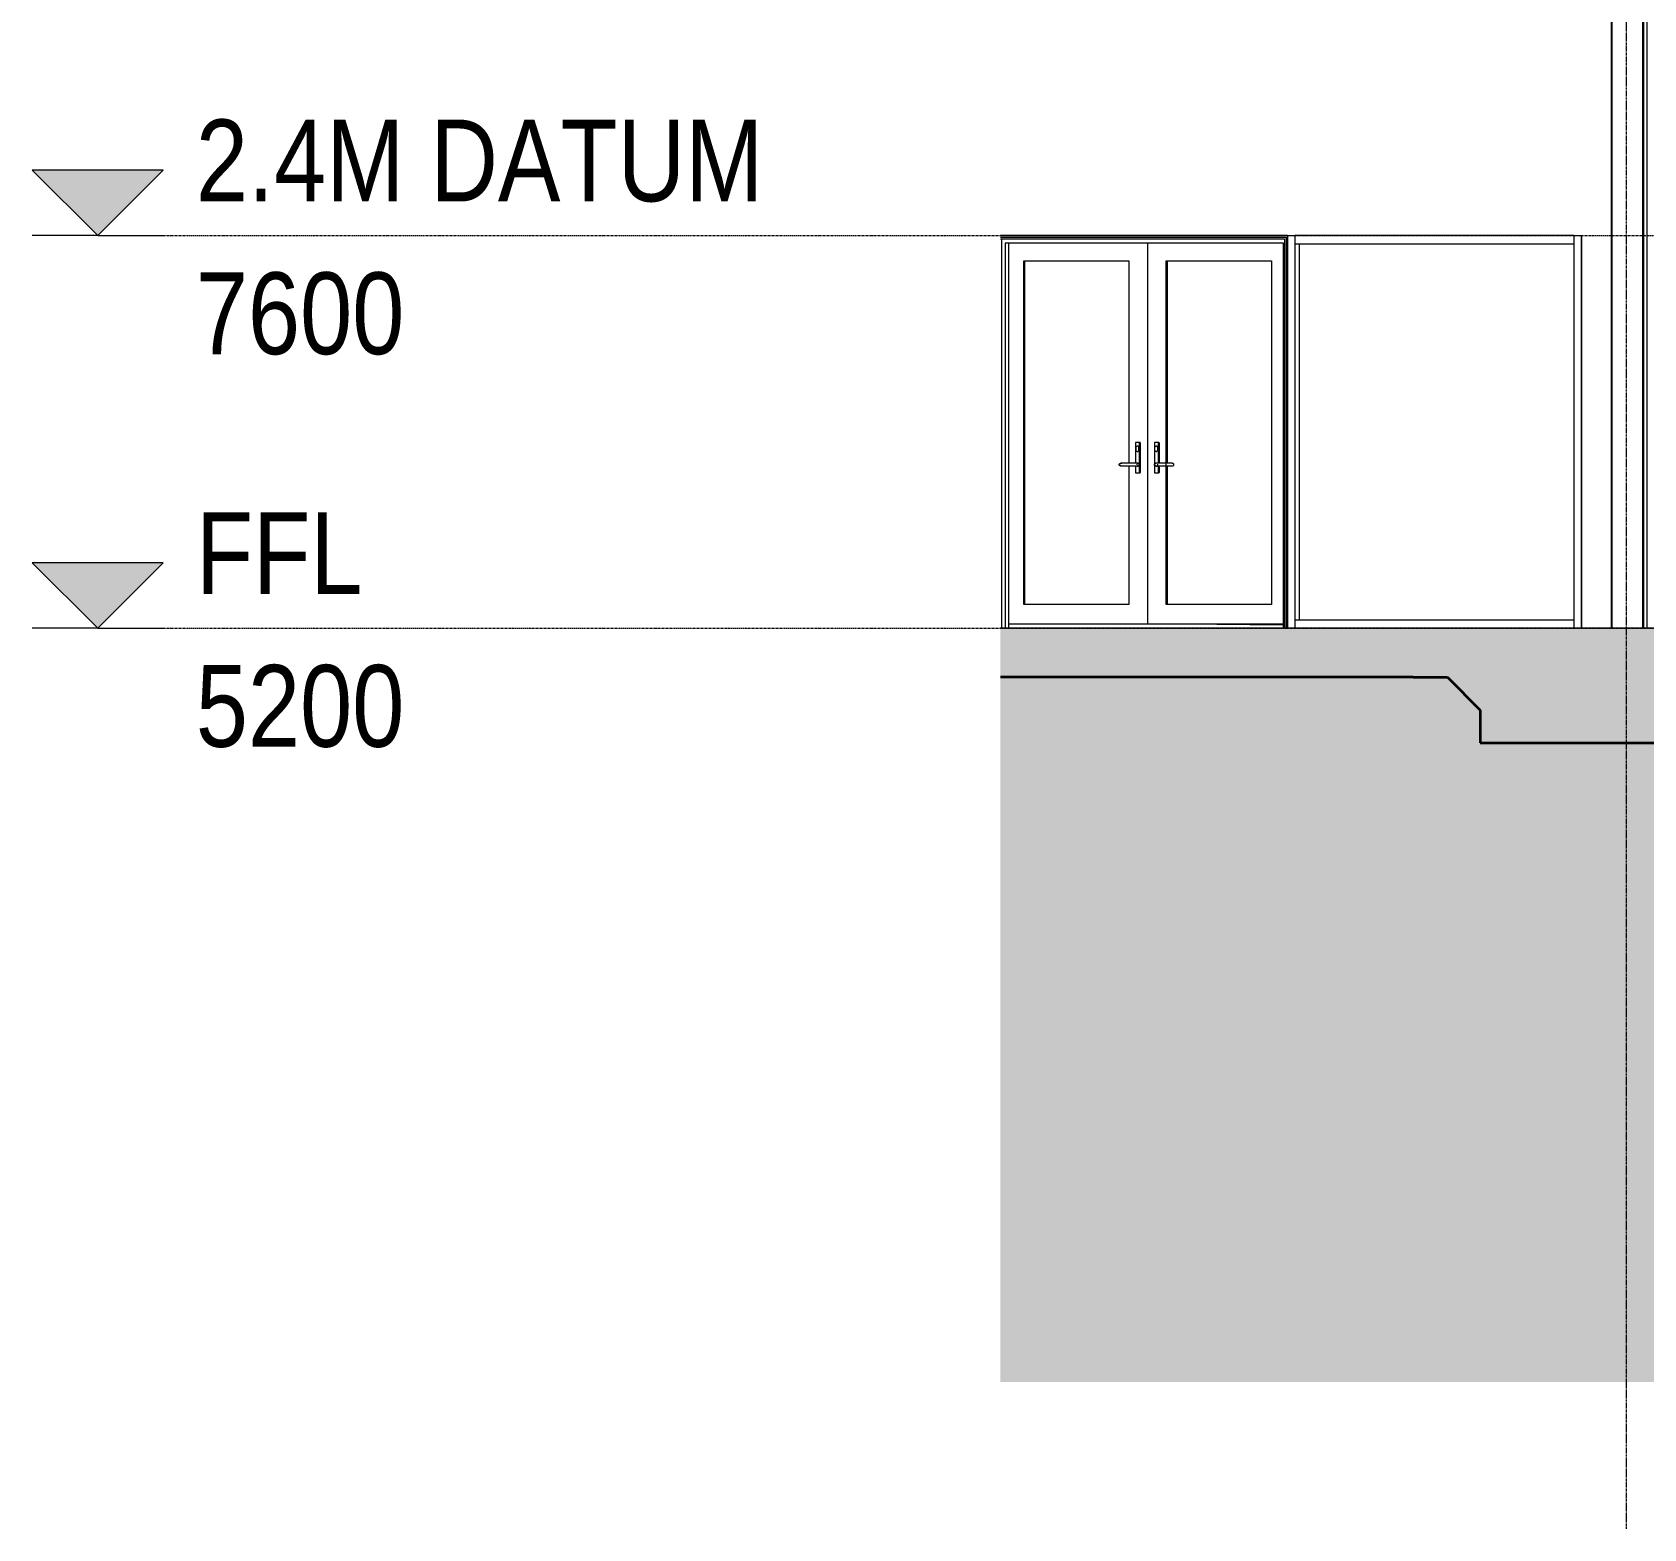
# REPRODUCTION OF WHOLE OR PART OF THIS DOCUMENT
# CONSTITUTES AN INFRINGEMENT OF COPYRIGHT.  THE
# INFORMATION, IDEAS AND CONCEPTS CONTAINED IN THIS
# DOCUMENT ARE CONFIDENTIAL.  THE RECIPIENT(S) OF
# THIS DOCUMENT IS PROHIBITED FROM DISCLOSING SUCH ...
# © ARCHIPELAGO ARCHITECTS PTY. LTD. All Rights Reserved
# Model space of a CAD drawing. Header units: millimetres. Extents: x 900982 to 1200730, y -305 to 27743.
# Drawn here: x 900982 to 910830, y -305 to 8843 of the extents above; entities that cross this region are included whole.
import ezdxf

# ---------------------------------------------------------------- set-up
doc = ezdxf.new("R2010")
doc.units = ezdxf.units.MM
for name, pattern in [('AEC_Center', [24, 12, -4, 4, -4]), ('Grid Line', [21, 12, -3, 3, -3]), ('Hidden', [6, 4, -2])]:
    doc.linetypes.add(name, pattern=pattern)
for name, color, linetype, lineweight in [('A-DETL', 90, 'Continuous', 18), ('A-DETL-GENF', 92, 'Continuous', 5), ('A-DOOR', 31, 'Continuous', 5), ('A-DOOR-FRAM', 31, 'Continuous', 5), ('A-DOOR-GLAZ', 31, 'Continuous', 5), ('A-FLOR', 192, 'Continuous', 5), ('A-FLOR-LEVL', 51, 'Continuous', 5), ('A-FLOR-PATT', 8, 'Continuous', 15), ('A-GLAZ-CURT', 52, 'Continuous', 5), ('A-GLAZ-CWMG', 51, 'Continuous', 5), ('A-WALL', 113, 'Continuous', 5), ('S-BEAM', 12, 'Continuous', 5), ('S-COLS', 52, 'Continuous', 5), ('S-GRID', 1, 'Continuous', 5)]:
    doc.layers.add(name, color=color, linetype=linetype, lineweight=lineweight)
doc.styles.add('Arial Narrow', font='ARIALN.TTF', dxfattribs={"height": 500})
pattern_1 = [(50, (1021442.9, 8812.7), (1457.472, -127.512), [152.4, -1676.4]), (355, (1021442.9, 8812.7), (-281.942, 1528.454), [121.92, -1341.12]), (100.451, (1021564.4, 8802.1), (1175.541, 1400.933), [129.52, -1424.721]), (46.184, (1021443, 9219.1), (2168.632, -336.342), [228.6, -2514.6]), (96.636, (1021623.6, 9191), (1899.22, 1979.42), [194.28, -2137.08]), (351.184, (1021443, 9219), (1899.24, 1979.402), [182.88, -2011.68]), (21, (1021646.1, 9117.5), (1212.915, -818.121), [152.4, -1676.4]), (326, (1021646.1, 9117.5), (494.417, 1473.504), [121.92, -1341.12]), (71.451, (1021747.2, 9049.3), (1707.337, 655.37), [129.52, -1424.721]), (37.5, (1021442.9, 8812.7), (24.7094, 676.4402), [67.056, -1257.808, 67.056, -2640.584]), (37.5, (1021442.9, 8812.7), (24.7094, 676.4402), [-1391.92, -1294.384, 67.056, -1279.144]), (7.5, (1021442.9, 8812.7), (534.5577, 801.4443), [67.056, -709.168, 67.056, -1227.328, -513.08]), (7.5, (1021442.9, 8812.7), (534.5577, 801.4443), [-2070.608, 67.056, -446.024]), (327.5, (1020989.8, 8812.7), (1084.7275, -45.8312), [67.056, -440.944, 67.056, -3621.024]), (327.5, (1020989.8, 8812.7), (1084.7275, -45.8312), [-575.056, -1517.904, 67.056, -2036.064]), (317.5, (1020786.6, 8812.7), (1185.035, 203.4135), [67.056, -593.344, 67.056, -985.52, -1493.52]), (317.5, (1020786.6, 8812.7), (1185.035, 203.4135), [-1712.976, 67.056, -1426.464])]

# ---------------------------------------------------------------- blocks, each defined once
blk = doc.blocks.new('SHS-Square Hollow Section-Column - 200x200xSHS-1605338-SECTION - GRIDS 2A')
at = {"layer": 'S-COLS'}
for p, q in [((910630.2, 16116.2), (910630.2, 5200)), ((910830.3, 5200), (910830.3, 16116.2))]:
    blk.add_line(p, q, dxfattribs=at)
at = {"layer": 'S-COLS', "linetype": 'Hidden'}
for p, q in [((910635.2, 16116.2), (910635.2, 5200)), ((910825.2, 5200), (910825.2, 16116.2))]:
    blk.add_line(p, q, dxfattribs=at)
blk = doc.blocks.new('X_Door-Panel-Hinge-Standard - Standard-V31-SECTION - GRIDS 2A')
at = {"layer": 'A-DOOR'}
for p, q in [((907796.6, 7555), (907796.6, 5225)), ((907040.4, 7445), (907683.2, 7445)), ((907040.4, 5345), (907040.4, 7445)), ((907683.2, 7445), (907683.2, 6207.5)), ((907683.2, 6192.3), (907683.2, 5345)), ((907683.2, 5345), (907040.4, 5345)), ((907796.6, 5225), (906948.7, 5225))]:
    blk.add_line(p, q, dxfattribs=at)
at = {"layer": 'A-DOOR-GLAZ'}
blk.add_line((907045.3, 7445), (907045.3, 5345), dxfattribs=at)
blk = doc.blocks.new('X_Door-Panel-Hinge-Standard - Standard-V32-SECTION - GRIDS 2A')
at = {"layer": 'A-DOOR'}
for p, q in [((907798.5, 5225), (907798.5, 7555)), ((907912, 6207.7), (907912, 7445)), ((907912, 7445), (908554.8, 7445)), ((908554.8, 7445), (908554.8, 5345)), ((907912, 6193.6), (907912, 6206.4)), ((907912, 5345), (907912, 6192.3)), ((908554.8, 5345), (907912, 5345)), ((908625.9, 5225), (907798.5, 5225))]:
    blk.add_line(p, q, dxfattribs=at)
at = {"layer": 'A-DOOR-GLAZ'}
for p, q in [((907916.9, 7445), (907916.9, 6207.1)), ((907916.9, 6192.9), (907916.9, 5345))]:
    blk.add_line(p, q, dxfattribs=at)
blk = doc.blocks.new('X_Door-Frame-Wood - Standard-2885437-SECTION - GRIDS 2A')
at = {"layer": 'A-DOOR-FRAM'}
for p, q in [((908653.2, 7600), (906898.3, 7600)), ((906898.3, 7580), (908634.9, 7580)), ((906904.5, 7580), (906904.5, 5200)), ((906928.1, 7555), (906928.1, 5200)), ((906928.1, 7555), (908625.9, 7555)), ((906947, 7555), (906947, 5200)), ((908625.9, 7555), (908625.9, 5200)), ((908634.9, 7580), (908634.9, 5200))]:
    blk.add_line(p, q, dxfattribs=at)
blk = doc.blocks.new('X_Door-Handle-Lockwood 4800 Series Lever - Standard-V24-SECTION - GRIDS 2A')
at = {"layer": 'A-DOOR'}
for p, q in [((925728.7, 6334), (925728.7, 6206.4)), ((925752.4, 6335), (925729.7, 6335)), ((925730.4, 6303), (925730.4, 6291)), ((925744.8, 6313), (925739.9, 6313)), ((925749.3, 6291), (925749.3, 6303)), ((925750.5, 6303), (925750.5, 6291)), ((925756.1, 6335), (925752.4, 6335)), ((925752.4, 6335), (925756.1, 6335)), ((925753.3, 6151), (925753.3, 6334)), ((925757.1, 6334), (925757.1, 6151)), ((925641.4, 6208), (925638.8, 6208)), ((925703.8, 6208), (925655.6, 6208)), ((925744.8, 6208), (925738.1, 6208)), ((925739.9, 6281), (925744.8, 6281)), ((925638.8, 6192), (925641.4, 6192)), ((925655.6, 6192), (925703.8, 6192)), ((925728.7, 6193.6), (925728.7, 6151)), ((925729.7, 6150), (925752.4, 6150)), ((925738.1, 6192), (925744.8, 6192)), ((925752.4, 6150), (925756.1, 6150)), ((925756.1, 6150), (925752.4, 6150))]:
    blk.add_line(p, q, dxfattribs=at)
at = {"layer": 'A-DOOR', "flags": 128}
for points in [[(925629.4, 6200), (925629.4, 6200.3), (925629.4, 6200.6), (925629.4, 6201), (925629.5, 6201.3), (925629.5, 6201.6), (925629.6, 6201.9), (925629.7, 6202.2), (925629.8, 6202.5), (925629.9, 6202.8), (925630, 6203.1), (925630.1, 6203.4), (925630.3, 6203.7), (925630.4, 6204), (925630.6, 6204.2), (925630.8, 6204.5), (925630.9, 6204.8), (925631.1, 6205), (925631.4, 6205.3), (925631.6, 6205.5), (925631.8, 6205.7), (925632, 6206), (925632.3, 6206.2), (925632.5, 6206.4), (925632.8, 6206.6), (925633, 6206.7), (925633.3, 6206.9), (925633.6, 6207.1), (925633.9, 6207.2), (925634.2, 6207.3), (925634.5, 6207.5), (925634.8, 6207.6), (925635.1, 6207.7), (925635.4, 6207.7), (925635.7, 6207.8), (925636, 6207.9), (925636.3, 6207.9), (925636.6, 6208), (925637, 6208), (925637.3, 6208), (925637.4, 6208)], [(925637.4, 6208), (925637.4, 6208), (925637.5, 6208), (925637.6, 6208), (925637.7, 6208), (925637.9, 6208), (925638.1, 6208), (925638.4, 6208), (925638.7, 6208), (925638.8, 6208)], [(925655.6, 6208), (925654.5, 6208), (925653.5, 6208), (925652.6, 6208), (925651.6, 6208), (925650.7, 6208), (925649.7, 6208), (925648.8, 6208), (925648, 6208), (925647.1, 6208), (925646.3, 6208), (925645.5, 6208), (925644.8, 6208), (925644, 6208), (925643.3, 6208), (925642.7, 6208), (925642.1, 6208), (925641.5, 6208), (925640.9, 6208), (925640.4, 6208), (925639.9, 6208), (925639.5, 6208), (925639.1, 6208), (925638.7, 6208), (925638.4, 6208), (925638.1, 6208), (925637.9, 6208), (925637.7, 6208), (925637.6, 6208), (925637.4, 6208), (925637.4, 6208), (925637.4, 6208)], [(925738.1, 6208), (925737.7, 6208), (925737.3, 6208), (925736.9, 6208), (925736.4, 6208), (925735.8, 6208), (925735.3, 6208), (925734.7, 6208), (925734, 6208), (925733.4, 6208), (925732.7, 6208), (925731.9, 6208), (925731.2, 6208), (925730.4, 6208), (925729.5, 6208), (925728.7, 6208), (925727.8, 6208), (925726.9, 6208), (925726, 6208), (925725, 6208), (925724, 6208), (925723.1, 6208), (925722.1, 6208), (925721, 6208), (925720, 6208), (925719, 6208), (925717.9, 6208), (925716.8, 6208), (925715.8, 6208), (925714.7, 6208), (925713.6, 6208), (925712.5, 6208), (925711.5, 6208), (925710.4, 6208), (925709.3, 6208), (925708.2, 6208), (925707.2, 6208), (925706.1, 6208), (925705.1, 6208), (925704, 6208), (925703.8, 6208)], [(925637.4, 6192), (925637, 6192), (925636.7, 6192), (925636.4, 6192.1), (925636.1, 6192.1), (925635.8, 6192.2), (925635.5, 6192.2), (925635.2, 6192.3), (925634.8, 6192.4), (925634.5, 6192.5), (925634.2, 6192.6), (925634, 6192.8), (925633.7, 6192.9), (925633.4, 6193.1), (925633.1, 6193.2), (925632.8, 6193.4), (925632.6, 6193.6), (925632.3, 6193.8), (925632.1, 6194), (925631.9, 6194.2), (925631.6, 6194.4), (925631.4, 6194.7), (925631.2, 6194.9), (925631, 6195.2), (925630.8, 6195.4), (925630.6, 6195.7), (925630.5, 6196), (925630.3, 6196.2), (925630.2, 6196.5), (925630, 6196.8), (925629.9, 6197.1), (925629.8, 6197.4), (925629.7, 6197.7), (925629.6, 6198), (925629.5, 6198.3), (925629.5, 6198.6), (925629.4, 6199), (925629.4, 6199.3), (925629.4, 6199.6), (925629.4, 6199.9), (925629.4, 6200)], [(925637.4, 6192), (925637.4, 6192), (925637.5, 6192), (925637.6, 6192), (925637.7, 6192), (925637.9, 6192), (925638.1, 6192), (925638.4, 6192), (925638.7, 6192), (925639.1, 6192), (925639.5, 6192), (925639.9, 6192), (925640.4, 6192), (925640.9, 6192), (925641.5, 6192), (925642.1, 6192), (925642.7, 6192), (925643.4, 6192), (925644.1, 6192), (925644.8, 6192), (925645.6, 6192), (925646.3, 6192), (925647.2, 6192), (925648, 6192), (925648.9, 6192), (925649.8, 6192), (925650.7, 6192), (925651.6, 6192), (925652.6, 6192), (925653.6, 6192), (925654.6, 6192), (925655.6, 6192)], [(925638.8, 6192), (925638.5, 6192), (925638.2, 6192), (925638, 6192), (925637.8, 6192), (925637.6, 6192), (925637.5, 6192), (925637.4, 6192), (925637.4, 6192)], [(925703.8, 6192), (925704.8, 6192), (925705.8, 6192), (925706.9, 6192), (925708, 6192), (925709, 6192), (925710.1, 6192), (925711.2, 6192), (925712.2, 6192), (925713.3, 6192), (925714.4, 6192), (925715.5, 6192), (925716.6, 6192), (925717.6, 6192), (925718.7, 6192), (925719.7, 6192), (925720.8, 6192), (925721.8, 6192), (925722.8, 6192), (925723.8, 6192), (925724.8, 6192), (925725.7, 6192), (925726.6, 6192), (925727.5, 6192), (925728.4, 6192), (925729.3, 6192), (925730.1, 6192), (925730.9, 6192), (925731.7, 6192), (925732.5, 6192), (925733.2, 6192), (925733.9, 6192), (925734.5, 6192), (925735.1, 6192), (925735.7, 6192), (925736.2, 6192), (925736.7, 6192), (925737.2, 6192), (925737.6, 6192), (925738, 6192), (925738.1, 6192)]]:
    blk.add_lwpolyline(points, dxfattribs=at)
at = {"layer": 'A-DOOR'}
for centre, major_axis, start_param, end_param in [((925729.7, 6334), (0, 1), 0, 1.570796), ((925739.9, 6303), (0, 10), 4.712389, 7.853982), ((925741, 6303), (0, 10), 4.712389, 6.544985), ((925744.8, 6303), (0, 10), 0.261799, 0.523599), ((925744.8, 6303), (0, 10), 0.261799, 0.523599), ((925752.4, 6334), (0, 1), 4.712389, 6.283185), ((925756.1, 6334), (0, 1), 4.712389, 6.283185), ((925641.4, 6200), (0, 8), 5.759587, 7.330383), ((925739.9, 6291), (0, 10), 1.570796, 4.712389), ((925741, 6200), (0, 10), 4.712389, 7.068583), ((925744.8, 6200), (0, 10), 0.261799, 1.047198), ((925741, 6291), (0, 10), 3.141593, 3.403392), ((925744.8, 6200), (0, 8), 0, 0.523599), ((925741, 6291), (0, 10), 3.665191, 4.712389), ((925641.4, 6200), (0, 8), 2.094395, 3.665191), ((925729.7, 6151), (0, 1), 1.570796, 3.141593), ((925741, 6200), (0, 10), 2.356194, 4.712389), ((925744.8, 6200), (0, 10), 2.094395, 2.879793), ((925744.8, 6200), (0, 8), 1.308997, 1.570796), ((925744.8, 6200), (0, 8), 1.570796, 1.832596), ((925744.8, 6200), (0, 8), 2.617994, 3.141593), ((925752.4, 6151), (0, 1), 3.141593, 4.712389), ((925756.1, 6151), (0, 1), 3.141593, 4.712389)]:
    blk.add_ellipse(centre, major_axis=major_axis, ratio=0.945336, start_param=start_param, end_param=end_param, dxfattribs=at)
blk = doc.blocks.new('X_Door-Handle-Lockwood 4800 Series Lever - Standard-V25-SECTION - GRIDS 2A')
at = {"layer": 'A-DOOR'}
for p, q in [((925844.1, 6334), (925844.1, 6151)), ((925867.7, 6335), (925845, 6335)), ((925845.8, 6303), (925845.8, 6291)), ((925860.1, 6313), (925855.2, 6313)), ((925864.7, 6291), (925864.7, 6303)), ((925865.8, 6303), (925865.8, 6291)), ((925871.5, 6335), (925867.7, 6335)), ((925867.7, 6335), (925871.5, 6335)), ((925868.7, 6206.5), (925868.7, 6334)), ((925872.4, 6334), (925872.4, 6207.7)), ((925860.1, 6208), (925853.4, 6208)), ((925855.2, 6281), (925860.1, 6281)), ((925918.4, 6208), (925870.2, 6208)), ((925955.3, 6208), (925952.7, 6208)), ((925845, 6150), (925867.7, 6150)), ((925853.4, 6192), (925860.1, 6192)), ((925867.7, 6150), (925871.5, 6150)), ((925871.5, 6150), (925867.7, 6150)), ((925868.7, 6151), (925868.7, 6193.5)), ((925870.2, 6192), (925918.4, 6192)), ((925872.4, 6192.3), (925872.4, 6151)), ((925952.7, 6192), (925955.3, 6192))]:
    blk.add_line(p, q, dxfattribs=at)
at = {"layer": 'A-DOOR', "flags": 128}
for points in [[(925844, 6200), (925844, 6200.3), (925844, 6200.6), (925844, 6201), (925844.1, 6201.3), (925844.1, 6201.6), (925844.2, 6201.9), (925844.3, 6202.2), (925844.4, 6202.5), (925844.5, 6202.8), (925844.6, 6203.1), (925844.7, 6203.4), (925844.9, 6203.7), (925845, 6204), (925845.2, 6204.2), (925845.4, 6204.5), (925845.5, 6204.8), (925845.7, 6205), (925845.9, 6205.3), (925846.2, 6205.5), (925846.4, 6205.7), (925846.6, 6206), (925846.9, 6206.2), (925847.1, 6206.4), (925847.4, 6206.6), (925847.6, 6206.7), (925847.9, 6206.9), (925848.2, 6207.1), (925848.5, 6207.2), (925848.8, 6207.3), (925849.1, 6207.5), (925849.4, 6207.6), (925849.7, 6207.7), (925850, 6207.7), (925850.3, 6207.8), (925850.6, 6207.9), (925850.9, 6207.9), (925851.2, 6208), (925851.5, 6208), (925851.9, 6208), (925852, 6208)], [(925852, 6208), (925852, 6208), (925852, 6208), (925852.2, 6208), (925852.3, 6208), (925852.5, 6208), (925852.7, 6208), (925853, 6208), (925853.3, 6208), (925853.4, 6208)], [(925870.2, 6208), (925869.1, 6208), (925868.1, 6208), (925867.2, 6208), (925866.2, 6208), (925865.3, 6208), (925864.3, 6208), (925863.4, 6208), (925862.6, 6208), (925861.7, 6208), (925860.9, 6208), (925860.1, 6208), (925859.4, 6208), (925858.6, 6208), (925857.9, 6208), (925857.3, 6208), (925856.7, 6208), (925856.1, 6208), (925855.5, 6208), (925855, 6208), (925854.5, 6208), (925854.1, 6208), (925853.7, 6208), (925853.3, 6208), (925853, 6208), (925852.7, 6208), (925852.5, 6208), (925852.3, 6208), (925852.1, 6208), (925852, 6208), (925852, 6208), (925852, 6208)], [(925952.7, 6208), (925952.3, 6208), (925951.9, 6208), (925951.5, 6208), (925951, 6208), (925950.4, 6208), (925949.9, 6208), (925949.3, 6208), (925948.6, 6208), (925948, 6208), (925947.2, 6208), (925946.5, 6208), (925945.7, 6208), (925944.9, 6208), (925944.1, 6208), (925943.3, 6208), (925942.4, 6208), (925941.5, 6208), (925940.6, 6208), (925939.6, 6208), (925938.6, 6208), (925937.6, 6208), (925936.6, 6208), (925935.6, 6208), (925934.6, 6208), (925933.5, 6208), (925932.5, 6208), (925931.4, 6208), (925930.4, 6208), (925929.3, 6208), (925928.2, 6208), (925927.1, 6208), (925926.1, 6208), (925925, 6208), (925923.9, 6208), (925922.8, 6208), (925921.8, 6208), (925920.7, 6208), (925919.7, 6208), (925918.6, 6208), (925918.4, 6208)], [(925852, 6192), (925851.6, 6192), (925851.3, 6192), (925851, 6192.1), (925850.7, 6192.1), (925850.4, 6192.2), (925850.1, 6192.2), (925849.7, 6192.3), (925849.4, 6192.4), (925849.1, 6192.5), (925848.8, 6192.6), (925848.5, 6192.8), (925848.3, 6192.9), (925848, 6193.1), (925847.7, 6193.2), (925847.4, 6193.4), (925847.2, 6193.6), (925846.9, 6193.8), (925846.7, 6194), (925846.4, 6194.2), (925846.2, 6194.4), (925846, 6194.7), (925845.8, 6194.9), (925845.6, 6195.2), (925845.4, 6195.4), (925845.2, 6195.7), (925845.1, 6196), (925844.9, 6196.2), (925844.8, 6196.5), (925844.6, 6196.8), (925844.5, 6197.1), (925844.4, 6197.4), (925844.3, 6197.7), (925844.2, 6198), (925844.1, 6198.3), (925844.1, 6198.6), (925844, 6199), (925844, 6199.3), (925844, 6199.6), (925844, 6199.9), (925844, 6200)], [(925852, 6192), (925852, 6192), (925852, 6192), (925852.2, 6192), (925852.3, 6192), (925852.5, 6192), (925852.7, 6192), (925853, 6192), (925853.3, 6192), (925853.7, 6192), (925854.1, 6192), (925854.5, 6192), (925855, 6192), (925855.5, 6192), (925856.1, 6192), (925856.7, 6192), (925857.3, 6192), (925858, 6192), (925858.7, 6192), (925859.4, 6192), (925860.1, 6192), (925860.9, 6192), (925861.8, 6192), (925862.6, 6192), (925863.5, 6192), (925864.4, 6192), (925865.3, 6192), (925866.2, 6192), (925867.2, 6192), (925868.2, 6192), (925869.2, 6192), (925870.2, 6192)], [(925853.4, 6192), (925853.1, 6192), (925852.8, 6192), (925852.6, 6192), (925852.4, 6192), (925852.2, 6192), (925852.1, 6192), (925852, 6192), (925852, 6192)], [(925918.4, 6192), (925919.4, 6192), (925920.4, 6192), (925921.5, 6192), (925922.5, 6192), (925923.6, 6192), (925924.7, 6192), (925925.8, 6192), (925926.8, 6192), (925927.9, 6192), (925929, 6192), (925930.1, 6192), (925931.1, 6192), (925932.2, 6192), (925933.3, 6192), (925934.3, 6192), (925935.3, 6192), (925936.4, 6192), (925937.4, 6192), (925938.4, 6192), (925939.3, 6192), (925940.3, 6192), (925941.2, 6192), (925942.1, 6192), (925943, 6192), (925943.9, 6192), (925944.7, 6192), (925945.5, 6192), (925946.3, 6192), (925947.1, 6192), (925947.8, 6192), (925948.4, 6192), (925949.1, 6192), (925949.7, 6192), (925950.3, 6192), (925950.8, 6192), (925951.3, 6192), (925951.8, 6192), (925952.2, 6192), (925952.6, 6192), (925952.7, 6192)]]:
    blk.add_lwpolyline(points, dxfattribs=at)
at = {"layer": 'A-DOOR'}
for centre, major_axis, start_param, end_param in [((925845, 6334), (0, 1), 0, 1.570796), ((925855.2, 6303), (0, 10), 4.712389, 7.853982), ((925856.4, 6303), (0, 10), 4.712389, 7.068583), ((925867.7, 6334), (0, 1), 4.712389, 6.283185), ((925871.5, 6334), (0, 1), 4.712389, 6.283185), ((925855.2, 6291), (0, 10), 1.570796, 4.712389), ((925856.4, 6200), (0, 10), 5.759587, 7.068583), ((925860.1, 6200), (0, 10), 0.261799, 0.785398), ((925856.4, 6291), (0, 10), 3.141593, 3.403392), ((925856.4, 6291), (0, 10), 3.665191, 4.712389), ((925955.3, 6200), (0, 8), 4.712389, 6.544985), ((925845, 6151), (0, 1), 1.570796, 3.141593), ((925856.4, 6200), (0, 10), 2.356194, 3.665191), ((925860.1, 6200), (0, 10), 2.356194, 2.879793), ((925856.4, 6200), (0, 10), 4.712389, 4.974188), ((925856.4, 6200), (0, 10), 4.45059, 4.712389), ((925867.7, 6151), (0, 1), 3.141593, 4.712389), ((925871.5, 6151), (0, 1), 3.141593, 4.712389), ((925955.3, 6200), (0, 8), 2.879793, 4.712389)]:
    blk.add_ellipse(centre, major_axis=major_axis, ratio=0.945336, start_param=start_param, end_param=end_param, dxfattribs=at)
blk = doc.blocks.new('System Panel - Glazed-1459856-SECTION - GRIDS 2A')
at = {"layer": 'A-GLAZ-CURT'}
blk.add_line((908724.7, 7550), (908724.7, 5250), dxfattribs=at)
blk = doc.blocks.new('Rectangular Mullion - 50x100mm-1459854-SECTION - GRIDS 2A')
at = {"layer": 'A-GLAZ-CWMG'}
for p, q in [((908700.4, 7550), (908700.4, 7600)), ((910402, 7600), (908700.4, 7600)), ((910402, 7600), (910402, 7550)), ((908700.4, 7550), (910402, 7550))]:
    blk.add_line(p, q, dxfattribs=at)
blk = doc.blocks.new('Rectangular Mullion - 50x100mm-1459855-SECTION - GRIDS 2A')
at = {"layer": 'A-GLAZ-CWMG'}
for p, q in [((908700.4, 5200), (908700.4, 5250)), ((910402, 5250), (908700.4, 5250)), ((910402, 5250), (910402, 5200))]:
    blk.add_line(p, q, dxfattribs=at)
blk = doc.blocks.new('Rectangular Mullion - 50x100mm-V33-SECTION - GRIDS 2A')
at = {"layer": 'A-GLAZ-CWMG'}
for p, q in [((910402, 7600), (910449.3, 7600)), ((910402, 7600), (910402, 5200)), ((910449.3, 5200), (910449.3, 7600))]:
    blk.add_line(p, q, dxfattribs=at)
blk = doc.blocks.new('Rectangular Mullion - 50x100mm-V34-SECTION - GRIDS 2A')
at = {"layer": 'A-GLAZ-CWMG'}
for p, q in [((908653.2, 7600), (908700.4, 7600)), ((908653.2, 7600), (908653.2, 5200)), ((908700.4, 5200), (908700.4, 7600))]:
    blk.add_line(p, q, dxfattribs=at)
blk = doc.blocks.new('Structural Framing 56 - Structural Framing 1-1480425-SECTION - GRIDS 2A')
at = {"layer": 'S-BEAM'}
for p, q in [((910613.7, 16270.2), (910612.9, 16131)), ((910643.4, 16270.5), (910641.6, 15987.9)), ((910808.4, 16271.7), (910806.6, 15987.9)), ((910808.4, 16271.7), (910806.6, 15977.7)), ((910840.9, 16131), (910842, 16318.3)), ((910842.1, 16318.3), (910840.9, 16116.2)), ((910846.1, 16318.3), (910847.4, 16116.2)), ((910847.4, 16131), (910846.2, 16318.3)), ((910642.5, 16131), (910612.9, 16131)), ((910612.9, 16131), (910612.9, 16116.2)), ((910612.9, 16116.2), (910642.4, 16116.2)), ((910807.4, 16116.2), (910840.9, 16116.2)), ((910840.9, 16131), (910807.5, 16131)), ((910840.9, 16116.2), (910840.9, 16131)), ((910847.4, 16116.2), (910840.9, 16116.2)), ((910847.4, 16131), (910847.4, 16116.2)), ((910848.4, 10839), (910848.4, 5200)), ((910848.7, 10812), (910848.7, 5200))]:
    blk.add_line(p, q, dxfattribs=at)
at = {"layer": 'S-BEAM', "lineweight": 13}
for p, q in [((910806.6, 16282.8), (910641.6, 16282.8)), ((910641.6, 16282.8), (910641.6, 16272.6)), ((910641.6, 16272.6), (910709.6, 16272.6)), ((910721, 16261.2), (910721, 15999.4)), ((910727.1, 15999.4), (910727.1, 16261.2)), ((910738.5, 16272.6), (910806.6, 16272.6)), ((910806.6, 16272.6), (910806.6, 16282.8)), ((910709.6, 15987.9), (910641.6, 15987.9)), ((910641.6, 15987.9), (910641.6, 15977.7)), ((910641.6, 15977.7), (910806.6, 15977.7)), ((910806.6, 15987.9), (910738.5, 15987.9)), ((910806.6, 15977.7), (910806.6, 15987.9))]:
    blk.add_line(p, q, dxfattribs=at)
at = {"layer": 'S-BEAM', "lineweight": 13, "flags": 128}
for points in [[(910709.6, 16272.6), (910712.2, 16272.3), (910714.6, 16271.5), (910716.7, 16270.1), (910718.6, 16268.3), (910719.9, 16266.1), (910720.8, 16263.7), (910721, 16261.2)], [(910727.1, 16261.2), (910727.4, 16263.7), (910728.3, 16266.1), (910729.6, 16268.3), (910731.4, 16270.1), (910733.6, 16271.5), (910736, 16272.3), (910738.5, 16272.6)], [(910720.8, 15996.8), (910719.9, 15994.4), (910718.6, 15992.2), (910716.7, 15990.4), (910714.6, 15989), (910712.2, 15988.2), (910709.6, 15987.9)], [(910738.5, 15987.9), (910736, 15988.2), (910733.6, 15989), (910731.4, 15990.4), (910729.6, 15992.2), (910728.3, 15994.4), (910727.4, 15996.8), (910727.1, 15999.4)]]:
    blk.add_lwpolyline(points, dxfattribs=at)
blk = doc.blocks.new('Level - A1-101025-SECTION - GRIDS 2A')
at = {"layer": 'A-FLOR-LEVL'}
blk.add_hatch(color=256, dxfattribs=at).paths.add_polyline_path([(901381.6, 5200), (901781.6, 5600), (900981.6, 5600)])
for p, q in [((900981.6, 5600), (901381.6, 5200)), ((901781.6, 5600), (900981.6, 5600)), ((901781.6, 5600), (901381.6, 5200)), ((901381.6, 5200), (900981.6, 5200)), ((901381.6, 5200), (901781.6, 5200))]:
    blk.add_line(p, q, dxfattribs=at)

msp = doc.modelspace()

# ---------------------------------------------------------------- hatches: boundary and pattern name
at = {"layer": 'A-DETL-GENF'}
h = msp.add_hatch(dxfattribs=at)
h.set_pattern_fill('FP_1', style=0, pattern_type=2)
h.set_pattern_definition(pattern_1)
h.paths.add_polyline_path([(1020735.8, 4500), (1021630, 4500), (1021630.9, 4700.9), (1021830, 4900), (1022040, 4900), (1022040, 5200), (1019420, 5200), (1019420, 4900), (1019630, 4900), (1019830, 4700), (1019830, 4500), (1020225.3, 4500)])
h.paths.add_polyline_path([(1013078.6, 4500), (1013230, 4500), (1013230.9, 4700.9), (1013430, 4900), (1013640, 4900), (1013640, 5200), (1011020, 5200), (1011020, 4900), (1011230, 4900), (1011430, 4700), (1011430, 4500), (1012057.6, 4500)])
h.paths.add_polyline_path([(1002830, 4500), (1002830.9, 4700.9), (1003030, 4900), (1003240, 4900), (1003240, 5200), (1000620, 5200), (1000620, 4900), (1000830, 4900), (1001030, 4700), (1001030, 4500)])
h.paths.add_polyline_path([(990630, 4500), (992430, 4500), (992430.9, 4700.9), (992630, 4900), (992840, 4900), (992840, 5200), (990220, 5200), (990220, 4900), (990430, 4900), (990630, 4700)])
h.paths.add_polyline_path([(981428.7, 4500), (982030, 4500), (982030.9, 4700.9), (982230, 4900), (982440, 4900), (982440, 5200), (979820, 5200), (979820, 4900), (980030, 4900), (980230, 4700), (980230, 4500), (980407.7, 4500)])
h.paths.add_polyline_path([(971630, 4500), (971630.9, 4700.9), (971830, 4900), (972040, 4900), (972040, 5200), (969420, 5200), (969420, 4900), (969630, 4900), (969830, 4700), (969830, 4500), (970198.1, 4500)])
h.paths.add_polyline_path([(961630, 4500), (961630.9, 4700.9), (961830, 4900), (962040, 4900), (962040, 5200), (959420, 5200), (959420, 4900), (959630, 4900), (959830, 4700), (959830, 4500), (959988.4, 4500)])
h.paths.add_polyline_path([(951630, 4500), (951630.9, 4700.9), (951830, 4900), (952040, 4900), (952040, 5200), (949420, 5200), (949420, 4900), (949630, 4900), (949830, 4700), (949830, 4500)])
h.paths.add_polyline_path([(941611.1, 4500), (941630, 4500), (941630.8, 4700.9), (941830, 4900), (942040, 4900), (942040, 5200), (939420, 5200), (939420, 4900), (939630, 4900), (939830, 4700), (939830, 4500)])
h.paths.add_polyline_path([(931630, 4500), (931630.8, 4700.9), (931830, 4900), (932040, 4900), (932040, 5200), (929420, 5200), (929420, 4900), (929630, 4900), (929830, 4700), (929830, 4500), (931401.4, 4500)])
h.paths.add_polyline_path([(919830, 4500), (921630, 4500), (921630, 4700), (921830, 4900), (922040, 4900), (922040, 5200), (919420, 5200), (919420, 4900), (919630, 4900), (919830, 4700)])
h.paths.add_polyline_path([(911630, 4500), (911630, 4700), (911830, 4900), (912040, 4900), (912040, 5200), (909420, 5200), (909420, 4900), (909630, 4900), (909830, 4700), (909830, 4500), (910982.2, 4500)])
h = msp.add_hatch(dxfattribs=at)
h.set_pattern_fill('FP_57', color=9, style=0, pattern_type=2)
h.set_pattern_definition([(135, (1021442.9, 8901.1), (-707.1068, 6e-14), [500, -500]), (135, (1021575.5, 9033.67), (-707.1068, 6e-14), [500, -500]), (135, (1021708.1, 9166.25), (-707.1068, 6e-14), [500, -500]), (45, (1021442.9, 8812.7), (0, 707.1068), [500, -500]), (45, (1021575.5, 8680.1), (0, 707.1068), [500, -500]), (45, (1021708.1, 8547.53), (0, 707.1068), [500, -500])])
h.paths.add_polyline_path([(906898.3, 592.3), (1037581.7, 592.3), (1037581.7, 4950), (1031973.5, 4950), (1031973.5, 4700), (1025986.5, 4700.9), (1025986.5, 4900), (1021830, 4900), (1021630, 4700), (1021630, 4500), (1019830, 4500), (1019829.1, 4700.9), (1019630, 4900), (1013430, 4900), (1013230, 4700), (1013230, 4500), (1011430, 4500), (1011429.1, 4700.9), (1011230, 4900), (1003030, 4900), (1002830, 4700), (1002830, 4500), (1001030, 4500), (1001029.1, 4700.9), (1000827, 4900), (992630, 4900), (992430, 4700), (992430, 4500), (990630, 4500), (990629.1, 4700.9), (990430, 4900), (982230, 4900), (982030, 4700), (982030, 4500), (980230, 4500), (980229.1, 4700.9), (980030, 4900), (971830, 4900), (971630, 4700), (971630, 4500), (969830, 4500), (969830, 4700), (969630, 4900), (961830, 4900), (961630, 4700), (961630, 4500), (959830, 4500), (959829.1, 4700.9), (959630, 4900), (951830, 4900), (951630, 4700), (951630, 4500), (949830, 4500), (949829.1, 4700.9), (949630, 4900), (941830, 4900), (941630, 4700), (941630, 4500), (939830, 4500), (939829.1, 4700.9), (939630, 4900), (931830, 4900), (931630, 4700), (931630, 4500), (929830, 4500), (929829.1, 4700.9), (929630, 4900), (921830, 4900), (921630, 4700), (921630, 4500), (919830, 4500), (919829.1, 4700.9), (919630, 4900), (911830, 4900), (911630, 4700), (911630, 4500), (909830, 4500), (909829.1, 4700.9), (909630, 4900), (906898.3, 4898.5), (906898.3, 3331.3)])
at = {"layer": 'A-FLOR-PATT', "lineweight": 5}
h = msp.add_hatch(dxfattribs=at)
h.set_pattern_fill('FP_1', color=256, style=0, pattern_type=2)
h.set_pattern_definition(pattern_1)
h.paths.add_polyline_path([(906898.3, 4900), (909420, 4900), (909420, 5200), (906898.3, 5200)])
h.paths.add_polyline_path([(1019420, 4900), (1019420, 5200), (1013640, 5200), (1013640, 4900), (1019204.4, 4900)])
h.paths.add_polyline_path([(912040, 4900), (919420, 4900), (919420, 5200), (912040, 5200)])
h.paths.add_polyline_path([(1011020, 4900), (1011020, 5200), (1003240, 5200), (1003240, 4900), (1010526.2, 4900)])
h.paths.add_polyline_path([(922040, 4900), (929420, 4900), (929420, 5200), (922040, 5200)])
h.paths.add_polyline_path([(932040, 4900), (939420, 4900), (939420, 5200), (932040, 5200)])
h.paths.add_polyline_path([(942040, 4900), (949420, 4900), (949420, 5200), (942040, 5200)])
h.paths.add_polyline_path([(1000620, 4900), (1000620, 5200), (992840, 5200), (992840, 4900), (999806.1, 4900)])
h.paths.add_polyline_path([(952040, 4900), (959420, 4900), (959420, 5200), (952040, 5200)])
h.paths.add_polyline_path([(990220, 4900), (990220, 5200), (982440, 5200), (982440, 4900), (990106.9, 4900)])
h.paths.add_polyline_path([(962040, 4900), (969420, 4900), (969420, 5200), (962040, 5200)])
h.paths.add_polyline_path([(972040, 4900), (979820, 4900), (979820, 5200), (972040, 5200)])
h = msp.add_hatch(dxfattribs=at)
h.set_pattern_fill('FP_1', color=256, style=0, pattern_type=2)
h.set_pattern_definition(pattern_1)
h.paths.add_polyline_path([(1019420, 4900), (1019420, 5200), (1013640, 5200), (1013640, 4900), (1019204.4, 4900)])
h.paths.add_polyline_path([(907919.3, 4900), (909420, 4900), (909420, 5200), (906898.3, 5200), (906898.3, 4900)])
h.paths.add_polyline_path([(912040, 4900), (919420, 4900), (919420, 5200), (912040, 5200)])
h.paths.add_polyline_path([(1011020, 4900), (1011020, 5200), (1003240, 5200), (1003240, 4900), (1010526.2, 4900)])
h.paths.add_polyline_path([(922040, 4900), (929420, 4900), (929420, 5200), (922040, 5200)])
h.paths.add_polyline_path([(932040, 4900), (939420, 4900), (939420, 5200), (932040, 5200)])
h.paths.add_polyline_path([(1000620, 4900), (1000620, 5200), (992840, 5200), (992840, 4900), (999806.1, 4900)])
h.paths.add_polyline_path([(942040, 4900), (949420, 4900), (949420, 5200), (942040, 5200)])
h.paths.add_polyline_path([(952040, 4900), (959420, 4900), (959420, 5200), (952040, 5200)])
h.paths.add_polyline_path([(990220, 4900), (990220, 5200), (982440, 5200), (982440, 4900), (990106.9, 4900)])
h.paths.add_polyline_path([(962040, 4900), (969420, 4900), (969420, 5200), (962040, 5200)])
h.paths.add_polyline_path([(972040, 4900), (979820, 4900), (979820, 5200), (972040, 5200)])

# ---------------------------------------------------------------- linework, layer by layer
at = {"layer": 'A-DETL', "lineweight": 15}
msp.add_line((912040, 5200), (909420, 5200), dxfattribs=at)
at = {"layer": 'A-DETL', "lineweight": 35}
for p, q in [((909420, 4900), (906898.3, 4900)), ((909420, 4900), (909630, 4900)), ((909630, 4900), (909830, 4700)), ((909830, 4700), (909830, 4500)), ((909830, 4500), (911630, 4500))]:
    msp.add_line(p, q, dxfattribs=at)
at = {"layer": 'A-FLOR'}
msp.add_line((908625.9, 5219.5), (908016.2, 5225), dxfattribs=at)
at = {"layer": 'A-FLOR', "lineweight": 15}
msp.add_line((909420, 5200), (906898.3, 5200), dxfattribs=at)
at = {"layer": 'A-FLOR-LEVL', "linetype": 'AEC_Center'}
for p, q in [((901781.6, 7600), (1042698.3, 7600)), ((901781.6, 5200), (1042698.3, 5200))]:
    msp.add_line(p, q, dxfattribs=at)
at = {"layer": 'A-WALL'}
for p, q in [((906898.3, 7600), (908653.2, 7600)), ((906898.3, 7590), (908644.4, 7590)), ((908644.4, 7590), (908644.4, 5200)), ((910450, 7600), (910450, 5200))]:
    msp.add_line(p, q, dxfattribs=at)
at = {"layer": 'S-GRID', "linetype": 'Grid Line'}
msp.add_line((910724.1, -304.8), (910724.1, 26143.2), dxfattribs=at)

# ---------------------------------------------------------------- block references
at = {"layer": 'A-DOOR'}
for name, p in [('X_Door-Frame-Wood - Standard-2885437-SECTION - GRIDS 2A', (0, 0)), ('X_Door-Panel-Hinge-Standard - Standard-V31-SECTION - GRIDS 2A', (0, 0)), ('X_Door-Panel-Hinge-Standard - Standard-V32-SECTION - GRIDS 2A', (0, 0)), ('X_Door-Handle-Lockwood 4800 Series Lever - Standard-V24-SECTION - GRIDS 2A', (-18004.9, 0)), ('X_Door-Handle-Lockwood 4800 Series Lever - Standard-V25-SECTION - GRIDS 2A', (-18004.9, 0))]:
    msp.add_blockref(name, p, dxfattribs=at)
at = {"layer": 'A-FLOR-LEVL'}
for p in [(0, 2400), (0, 0)]:
    msp.add_blockref('Level - A1-101025-SECTION - GRIDS 2A', p, dxfattribs=at)
at = {"layer": 'A-GLAZ-CURT'}
msp.add_blockref('System Panel - Glazed-1459856-SECTION - GRIDS 2A', (0, 0), dxfattribs=at)
at = {"layer": 'A-GLAZ-CWMG'}
for name in ['Rectangular Mullion - 50x100mm-V34-SECTION - GRIDS 2A', 'Rectangular Mullion - 50x100mm-1459854-SECTION - GRIDS 2A', 'Rectangular Mullion - 50x100mm-V33-SECTION - GRIDS 2A', 'Rectangular Mullion - 50x100mm-1459855-SECTION - GRIDS 2A']:
    msp.add_blockref(name, (0, 0), dxfattribs=at)
at = {"layer": 'S-BEAM'}
msp.add_blockref('Structural Framing 56 - Structural Framing 1-1480425-SECTION - GRIDS 2A', (0, 0), dxfattribs=at)
at = {"layer": 'S-COLS'}
msp.add_blockref('SHS-Square Hollow Section-Column - 200x200xSHS-1605338-SECTION - GRIDS 2A', (0, 0), dxfattribs=at)

# ---------------------------------------------------------------- texts
at = {"layer": 'A-FLOR-LEVL', "char_height": 500, "attachment_point": 1, "style": 'Arial Narrow'}
for s, insert, width in [('2.4M DATUM', (901981.5, 8309.3), 4200.842), ('7600', (901981.5, 7375.3), 1539.24), ('FFL', (901981.5, 5909.3), 1250.632), ('5200', (901981.5, 4975.3), 1539.24)]:
    msp.add_mtext(s, dxfattribs=dict(at, insert=insert, width=width))

doc.saveas('drawing.dxf')
